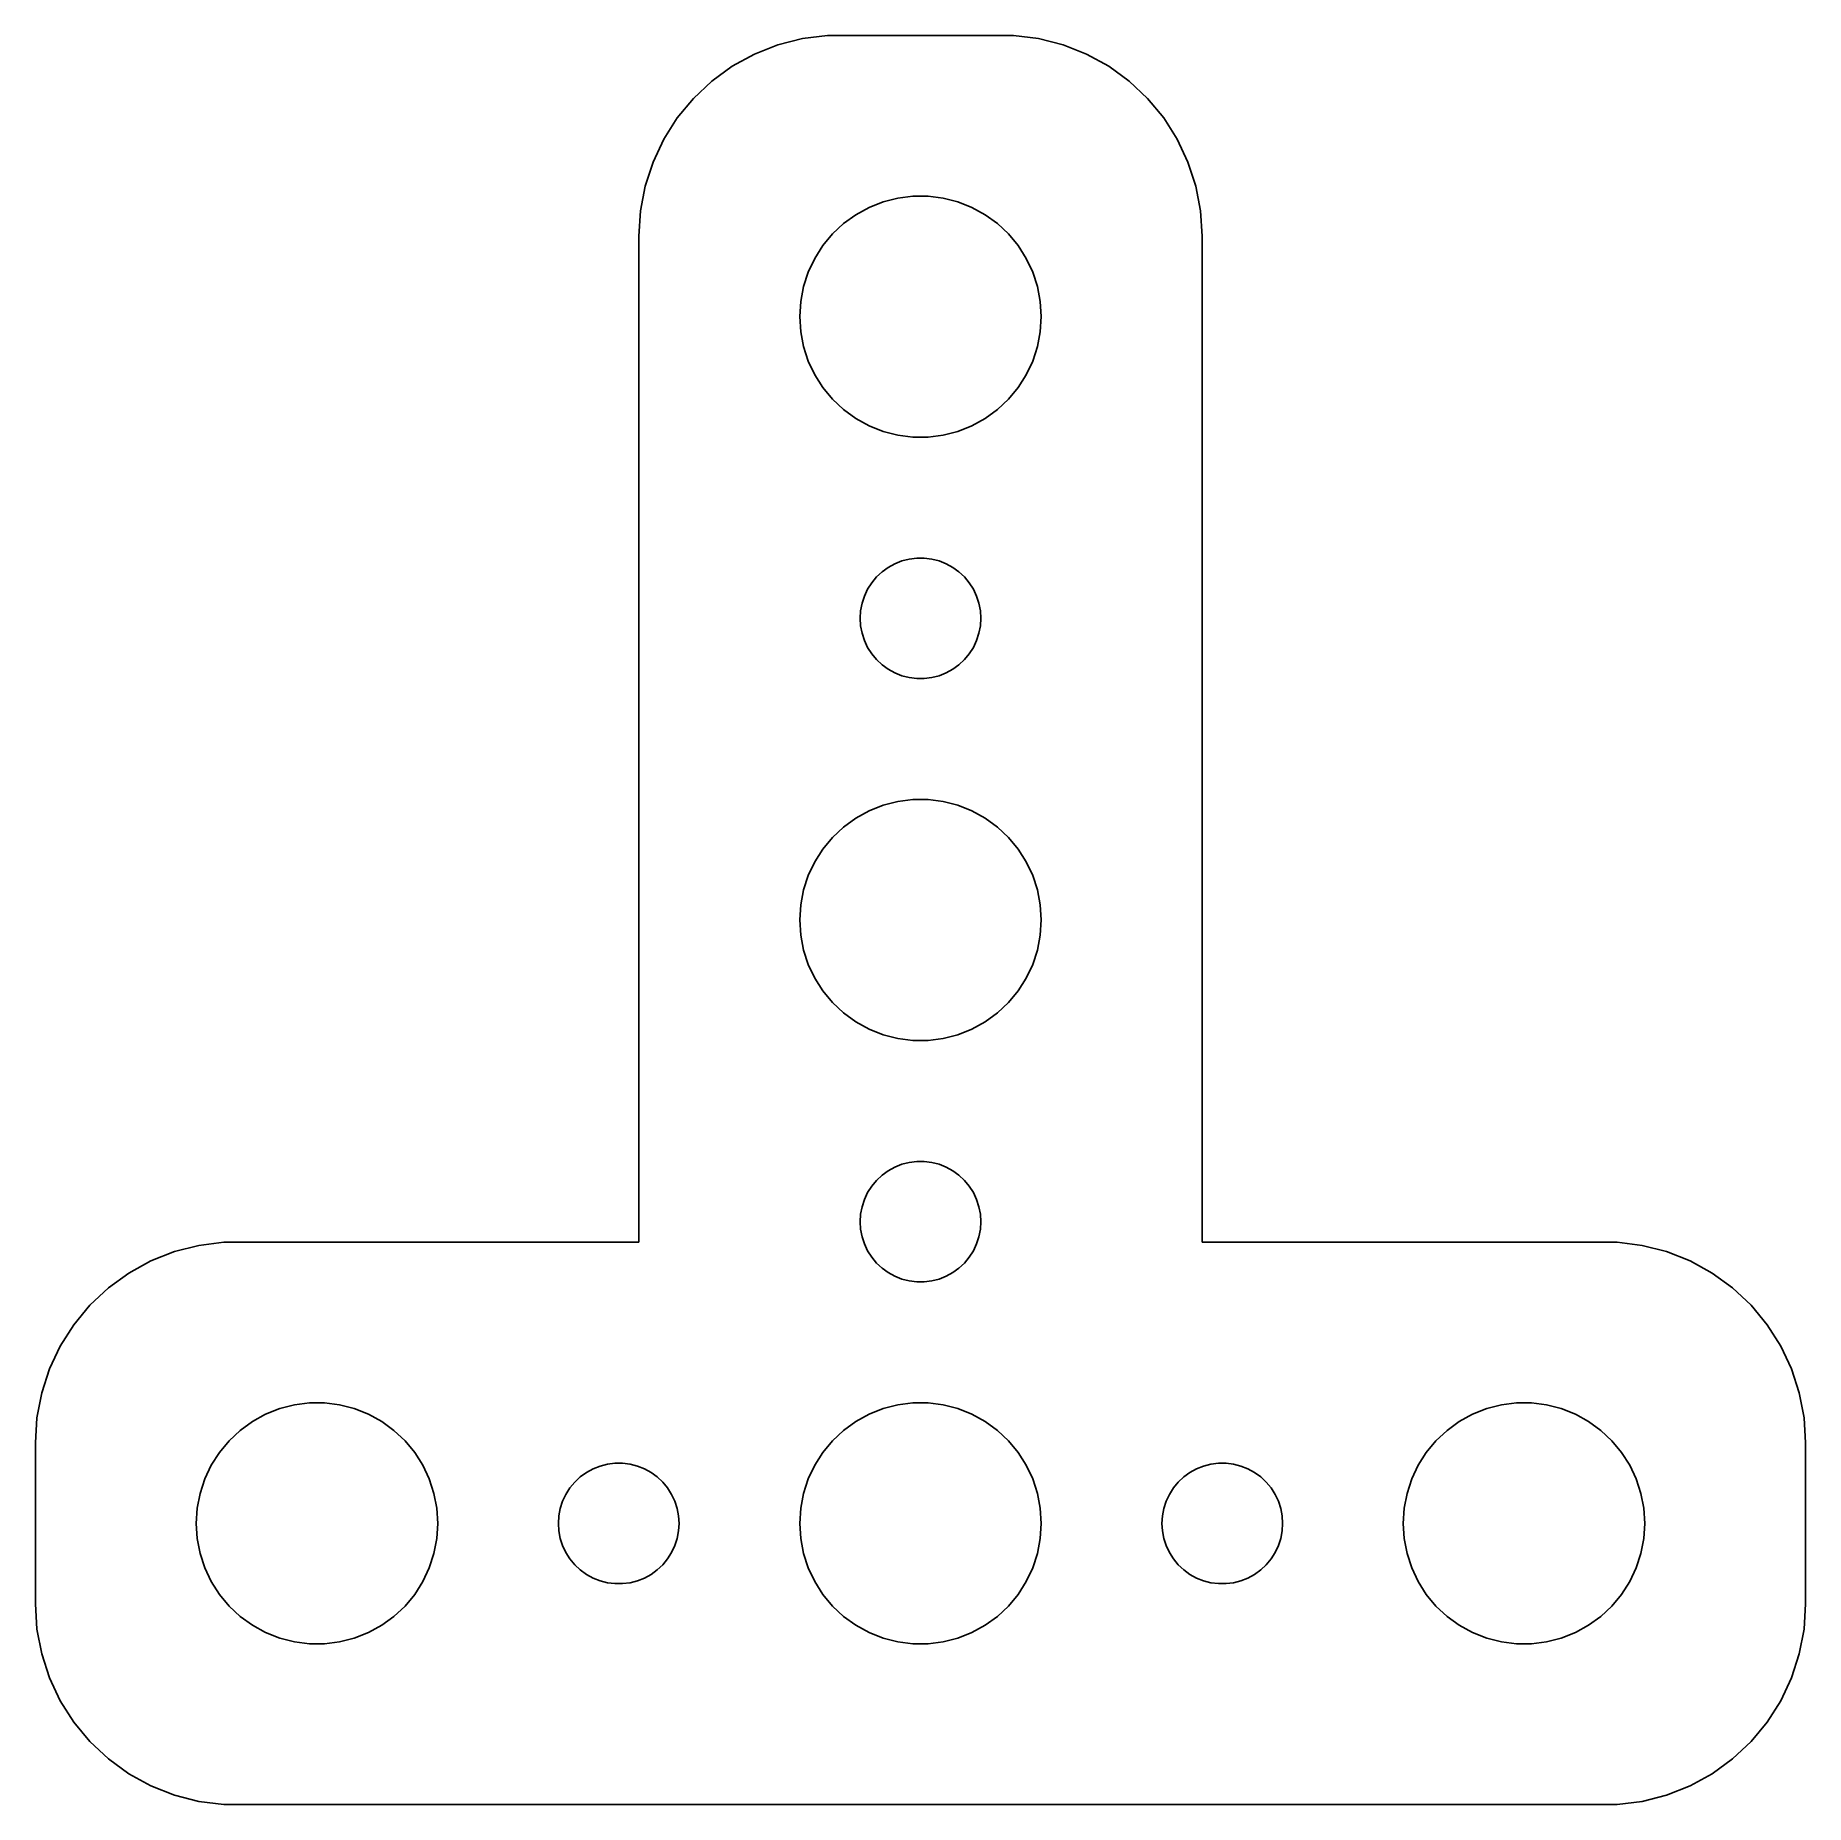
# Model space of a CAD drawing. Header units: metres. Extents: x -22 to 22, y -7 to 37.
import ezdxf

# ---------------------------------------------------------------- set-up
doc = ezdxf.new("R2010")
doc.units = ezdxf.units.M

msp = doc.modelspace()

# ---------------------------------------------------------------- linework, layer by layer
for p, q in [((-2.31395, 36.9901), (-2.9369, 36.9114)), ((2.31395, 36.9901), (-2.31395, 36.9901)), ((2.9369, 36.9114), (2.31395, 36.9901)), ((-4.12889, 36.5241), (-4.67912, 36.2216)), ((-3.54507, 36.7553), (-4.12889, 36.5241)), ((-2.9369, 36.9114), (-3.54507, 36.7553)), ((3.54507, 36.7553), (2.9369, 36.9114)), ((4.12889, 36.5241), (3.54507, 36.7553)), ((4.67912, 36.2216), (4.12889, 36.5241)), ((-4.67912, 36.2216), (-5.18712, 35.8526)), ((5.18712, 35.8526), (4.67912, 36.2216)), ((-5.18712, 35.8526), (-5.64484, 35.4227)), ((5.64484, 35.4227), (5.18712, 35.8526)), ((-5.64484, 35.4227), (-6.04507, 34.9389)), ((6.04507, 34.9389), (5.64484, 35.4227)), ((-6.04507, 34.9389), (-6.38153, 34.4088)), ((6.38153, 34.4088), (6.04507, 34.9389)), ((-6.38153, 34.4088), (-6.64888, 33.8406)), ((6.64888, 33.8406), (6.38153, 34.4088)), ((-6.64888, 33.8406), (-6.84291, 33.2434)), ((6.84291, 33.2434), (6.64888, 33.8406)), ((-6.84291, 33.2434), (-6.96057, 32.6267)), ((6.96057, 32.6267), (6.84291, 33.2434)), ((-6.96057, 32.6267), (-7, 32)), ((-1.60747, 32.533), (-1.27733, 32.7145)), ((-1.27733, 32.7145), (-0.927048, 32.8532)), ((-0.927048, 32.8532), (-0.562134, 32.9469)), ((-0.562134, 32.9469), (-0.18837, 32.9941)), ((-0.18837, 32.9941), (0.18837, 32.9941)), ((0.18837, 32.9941), (0.562134, 32.9469)), ((0.562134, 32.9469), (0.927048, 32.8532)), ((0.927048, 32.8532), (1.27733, 32.7145)), ((1.27733, 32.7145), (1.60747, 32.533)), ((7, 32), (6.96057, 32.6267)), ((-2.1869, 32.0536), (-1.91226, 32.3115)), ((-1.91226, 32.3115), (-1.60747, 32.533)), ((1.60747, 32.533), (1.91226, 32.3115)), ((1.91226, 32.3115), (2.1869, 32.0536)), ((-7, 32), (-7, 6.99013)), ((-2.62891, 31.4453), (-2.42705, 31.7634)), ((-2.42705, 31.7634), (-2.1869, 32.0536)), ((2.1869, 32.0536), (2.42705, 31.7634)), ((2.42705, 31.7634), (2.62891, 31.4453)), ((7, 6.99013), (7, 32)), ((-2.78932, 31.1044), (-2.62891, 31.4453)), ((2.62891, 31.4453), (2.78932, 31.1044)), ((-2.90575, 30.7461), (-2.78932, 31.1044)), ((2.78932, 31.1044), (2.90575, 30.7461)), ((-3, 30), (-2.97633, 30.376)), ((-2.97633, 30.376), (-2.90575, 30.7461)), ((2.90575, 30.7461), (2.97633, 30.376)), ((2.97633, 30.376), (3, 30)), ((-2.97633, 29.624), (-3, 30)), ((3, 30), (2.97633, 29.624)), ((-2.90575, 29.2539), (-2.97633, 29.624)), ((2.97633, 29.624), (2.90575, 29.2539)), ((-2.78932, 28.8956), (-2.90575, 29.2539)), ((2.90575, 29.2539), (2.78932, 28.8956)), ((-2.62891, 28.5547), (-2.78932, 28.8956)), ((2.78932, 28.8956), (2.62891, 28.5547)), ((-2.42705, 28.2366), (-2.62891, 28.5547)), ((-2.1869, 27.9464), (-2.42705, 28.2366)), ((2.42705, 28.2366), (2.1869, 27.9464)), ((2.62891, 28.5547), (2.42705, 28.2366)), ((-1.91226, 27.6884), (-2.1869, 27.9464)), ((2.1869, 27.9464), (1.91226, 27.6884)), ((-1.60747, 27.467), (-1.91226, 27.6884)), ((-1.27733, 27.2855), (-1.60747, 27.467)), ((-0.927048, 27.1468), (-1.27733, 27.2855)), ((1.27733, 27.2855), (0.927048, 27.1468)), ((1.60747, 27.467), (1.27733, 27.2855)), ((1.91226, 27.6884), (1.60747, 27.467)), ((-0.562134, 27.0531), (-0.927048, 27.1468)), ((-0.18837, 27.0059), (-0.562134, 27.0531)), ((0.18837, 27.0059), (-0.18837, 27.0059)), ((0.562134, 27.0531), (0.18837, 27.0059)), ((0.927048, 27.1468), (0.562134, 27.0531)), ((-0.956131, 23.6558), (-0.803726, 23.7665)), ((-0.803726, 23.7665), (-0.638657, 23.8572)), ((-0.638657, 23.8572), (-0.463516, 23.9266)), ((-0.463516, 23.9266), (-0.281067, 23.9734)), ((-0.281067, 23.9734), (-0.094177, 23.997)), ((-0.094177, 23.997), (0.094177, 23.997)), ((0.094177, 23.997), (0.281067, 23.9734)), ((0.281067, 23.9734), (0.463516, 23.9266)), ((0.463516, 23.9266), (0.638657, 23.8572)), ((0.638657, 23.8572), (0.803726, 23.7665)), ((0.803726, 23.7665), (0.956131, 23.6558)), ((-1.31445, 23.2226), (-1.21352, 23.3817)), ((-1.21352, 23.3817), (-1.09344, 23.5268)), ((-1.09344, 23.5268), (-0.956131, 23.6558)), ((0.956131, 23.6558), (1.09344, 23.5268)), ((1.09344, 23.5268), (1.21352, 23.3817)), ((1.21352, 23.3817), (1.31445, 23.2226)), ((-1.45287, 22.873), (-1.39465, 23.0522)), ((-1.39465, 23.0522), (-1.31445, 23.2226)), ((1.31445, 23.2226), (1.39465, 23.0522)), ((1.39465, 23.0522), (1.45287, 22.873)), ((-1.5, 22.5), (-1.48816, 22.688)), ((-1.48816, 22.312), (-1.5, 22.5)), ((-1.48816, 22.688), (-1.45287, 22.873)), ((1.45287, 22.873), (1.48816, 22.688)), ((1.48816, 22.688), (1.5, 22.5)), ((1.5, 22.5), (1.48816, 22.312)), ((-1.45287, 22.127), (-1.48816, 22.312)), ((-1.39465, 21.9478), (-1.45287, 22.127)), ((1.45287, 22.127), (1.39465, 21.9478)), ((1.48816, 22.312), (1.45287, 22.127)), ((-1.31445, 21.7774), (-1.39465, 21.9478)), ((-1.21352, 21.6183), (-1.31445, 21.7774)), ((-1.09344, 21.4732), (-1.21352, 21.6183)), ((1.21352, 21.6183), (1.09344, 21.4732)), ((1.31445, 21.7774), (1.21352, 21.6183)), ((1.39465, 21.9478), (1.31445, 21.7774)), ((-0.956131, 21.3442), (-1.09344, 21.4732)), ((-0.803726, 21.2335), (-0.956131, 21.3442)), ((-0.638657, 21.1427), (-0.803726, 21.2335)), ((-0.463516, 21.0734), (-0.638657, 21.1427)), ((0.638657, 21.1427), (0.463516, 21.0734)), ((0.803726, 21.2335), (0.638657, 21.1427)), ((0.956131, 21.3442), (0.803726, 21.2335)), ((1.09344, 21.4732), (0.956131, 21.3442)), ((-0.281067, 21.0266), (-0.463516, 21.0734)), ((-0.094177, 21.003), (-0.281067, 21.0266)), ((0.094177, 21.003), (-0.094177, 21.003)), ((0.281067, 21.0266), (0.094177, 21.003)), ((0.463516, 21.0734), (0.281067, 21.0266)), ((-1.60747, 17.533), (-1.27733, 17.7145)), ((-1.27733, 17.7145), (-0.927048, 17.8532)), ((-0.927048, 17.8532), (-0.562134, 17.9469)), ((-0.562134, 17.9469), (-0.18837, 17.9941)), ((-0.18837, 17.9941), (0.18837, 17.9941)), ((0.18837, 17.9941), (0.562134, 17.9469)), ((0.562134, 17.9469), (0.927048, 17.8532)), ((0.927048, 17.8532), (1.27733, 17.7145)), ((1.27733, 17.7145), (1.60747, 17.533)), ((-2.1869, 17.0536), (-1.91226, 17.3115)), ((-1.91226, 17.3115), (-1.60747, 17.533)), ((1.60747, 17.533), (1.91226, 17.3115)), ((1.91226, 17.3115), (2.1869, 17.0536)), ((-2.62891, 16.4453), (-2.42705, 16.7634)), ((-2.42705, 16.7634), (-2.1869, 17.0536)), ((2.1869, 17.0536), (2.42705, 16.7634)), ((2.42705, 16.7634), (2.62891, 16.4453)), ((-2.78932, 16.1044), (-2.62891, 16.4453)), ((2.62891, 16.4453), (2.78932, 16.1044)), ((-2.90575, 15.7461), (-2.78932, 16.1044)), ((2.78932, 16.1044), (2.90575, 15.7461)), ((-2.97633, 15.376), (-2.90575, 15.7461)), ((2.90575, 15.7461), (2.97633, 15.376)), ((-3, 15), (-2.97633, 15.376)), ((-2.97633, 14.624), (-3, 15)), ((2.97633, 15.376), (3, 15)), ((3, 15), (2.97633, 14.624)), ((-2.90575, 14.2539), (-2.97633, 14.624)), ((2.97633, 14.624), (2.90575, 14.2539)), ((-2.78932, 13.8956), (-2.90575, 14.2539)), ((2.90575, 14.2539), (2.78932, 13.8956)), ((-2.62891, 13.5547), (-2.78932, 13.8956)), ((2.78932, 13.8956), (2.62891, 13.5547)), ((-2.42705, 13.2366), (-2.62891, 13.5547)), ((-2.1869, 12.9464), (-2.42705, 13.2366)), ((2.42705, 13.2366), (2.1869, 12.9464)), ((2.62891, 13.5547), (2.42705, 13.2366)), ((-1.91226, 12.6884), (-2.1869, 12.9464)), ((2.1869, 12.9464), (1.91226, 12.6884)), ((-1.60747, 12.467), (-1.91226, 12.6884)), ((-1.27733, 12.2855), (-1.60747, 12.467)), ((1.60747, 12.467), (1.27733, 12.2855)), ((1.91226, 12.6884), (1.60747, 12.467)), ((-0.927048, 12.1468), (-1.27733, 12.2855)), ((-0.562134, 12.0531), (-0.927048, 12.1468)), ((-0.18837, 12.0059), (-0.562134, 12.0531)), ((0.18837, 12.0059), (-0.18837, 12.0059)), ((0.562134, 12.0531), (0.18837, 12.0059)), ((0.927048, 12.1468), (0.562134, 12.0531)), ((1.27733, 12.2855), (0.927048, 12.1468)), ((-0.803726, 8.76648), (-0.638657, 8.85724)), ((-0.638657, 8.85724), (-0.463516, 8.92657)), ((-0.463516, 8.92657), (-0.281067, 8.97342)), ((-0.281067, 8.97342), (-0.094177, 8.99704)), ((-0.094177, 8.99704), (0.094177, 8.99704)), ((0.094177, 8.99704), (0.281067, 8.97342)), ((0.281067, 8.97342), (0.463516, 8.92657)), ((0.463516, 8.92657), (0.638657, 8.85724)), ((0.638657, 8.85724), (0.803726, 8.76648)), ((-1.31445, 8.22263), (-1.21352, 8.38167)), ((-1.21352, 8.38167), (-1.09344, 8.52681)), ((-1.09344, 8.52681), (-0.956131, 8.65576)), ((-0.956131, 8.65576), (-0.803726, 8.76648)), ((0.803726, 8.76648), (0.956131, 8.65576)), ((0.956131, 8.65576), (1.09344, 8.52681)), ((1.09344, 8.52681), (1.21352, 8.38167)), ((1.21352, 8.38167), (1.31445, 8.22263)), ((-1.45287, 7.87303), (-1.39465, 8.05219)), ((-1.39465, 8.05219), (-1.31445, 8.22263)), ((1.31445, 8.22263), (1.39465, 8.05219)), ((1.39465, 8.05219), (1.45287, 7.87303)), ((-1.5, 7.5), (-1.48816, 7.68799)), ((-1.48816, 7.312), (-1.5, 7.5)), ((-1.48816, 7.68799), (-1.45287, 7.87303)), ((1.45287, 7.87303), (1.48816, 7.68799)), ((1.48816, 7.68799), (1.5, 7.5)), ((1.5, 7.5), (1.48816, 7.312)), ((-1.45287, 7.12695), (-1.48816, 7.312)), ((-1.39465, 6.9478), (-1.45287, 7.12695)), ((1.45287, 7.12695), (1.39465, 6.9478)), ((1.48816, 7.312), (1.45287, 7.12695)), ((-18.5451, 6.75528), (-19.1289, 6.52412)), ((-17.9369, 6.91142), (-18.5451, 6.75528)), ((-17.3139, 6.99013), (-17.9369, 6.91142)), ((-7, 6.99013), (-17.3139, 6.99013)), ((-1.31445, 6.77736), (-1.39465, 6.9478)), ((-1.21352, 6.61832), (-1.31445, 6.77736)), ((-1.09344, 6.47318), (-1.21352, 6.61832)), ((1.21352, 6.61832), (1.09344, 6.47318)), ((1.31445, 6.77736), (1.21352, 6.61832)), ((1.39465, 6.9478), (1.31445, 6.77736)), ((17.3139, 6.99013), (7, 6.99013)), ((17.9369, 6.91142), (17.3139, 6.99013)), ((18.5451, 6.75528), (17.9369, 6.91142)), ((19.1289, 6.52412), (18.5451, 6.75528)), ((-19.6791, 6.22163), (-20.1871, 5.85255)), ((-19.1289, 6.52412), (-19.6791, 6.22163)), ((-0.956131, 6.34422), (-1.09344, 6.47318)), ((-0.803726, 6.23351), (-0.956131, 6.34422)), ((-0.638657, 6.14275), (-0.803726, 6.23351)), ((0.803726, 6.23351), (0.638657, 6.14275)), ((0.956131, 6.34422), (0.803726, 6.23351)), ((1.09344, 6.47318), (0.956131, 6.34422)), ((19.6791, 6.22163), (19.1289, 6.52412)), ((20.1871, 5.85255), (19.6791, 6.22163)), ((-20.1871, 5.85255), (-20.6448, 5.42273)), ((-0.463516, 6.07341), (-0.638657, 6.14275)), ((-0.281067, 6.02657), (-0.463516, 6.07341)), ((-0.094177, 6.00294), (-0.281067, 6.02657)), ((0.094177, 6.00294), (-0.094177, 6.00294)), ((0.281067, 6.02657), (0.094177, 6.00294)), ((0.463516, 6.07341), (0.281067, 6.02657)), ((0.638657, 6.14275), (0.463516, 6.07341)), ((20.6448, 5.42273), (20.1871, 5.85255)), ((-20.6448, 5.42273), (-21.0451, 4.93892)), ((21.0451, 4.93892), (20.6448, 5.42273)), ((-21.0451, 4.93892), (-21.3815, 4.40877)), ((21.3815, 4.40877), (21.0451, 4.93892)), ((-21.3815, 4.40877), (-21.6489, 3.84062)), ((21.6489, 3.84062), (21.3815, 4.40877)), ((-21.6489, 3.84062), (-21.8429, 3.24344)), ((21.8429, 3.24344), (21.6489, 3.84062)), ((-21.8429, 3.24344), (-21.9606, 2.62666)), ((21.9606, 2.62666), (21.8429, 3.24344)), ((-16.6075, 2.53297), (-16.2773, 2.71448)), ((-16.2773, 2.71448), (-15.927, 2.85316)), ((-15.927, 2.85316), (-15.5621, 2.94685)), ((-15.5621, 2.94685), (-15.1884, 2.99408)), ((-15.1884, 2.99408), (-14.8116, 2.99408)), ((-14.8116, 2.99408), (-14.4379, 2.94685)), ((-14.4379, 2.94685), (-14.0729, 2.85316)), ((-14.0729, 2.85316), (-13.7227, 2.71448)), ((-13.7227, 2.71448), (-13.3925, 2.53297)), ((-1.60747, 2.53297), (-1.27733, 2.71448)), ((-1.27733, 2.71448), (-0.927048, 2.85316)), ((-0.927048, 2.85316), (-0.562134, 2.94685)), ((-0.562134, 2.94685), (-0.18837, 2.99408)), ((-0.18837, 2.99408), (0.18837, 2.99408)), ((0.18837, 2.99408), (0.562134, 2.94685)), ((0.562134, 2.94685), (0.927048, 2.85316)), ((0.927048, 2.85316), (1.27733, 2.71448)), ((1.27733, 2.71448), (1.60747, 2.53297)), ((13.3925, 2.53297), (13.7227, 2.71448)), ((13.7227, 2.71448), (14.0729, 2.85316)), ((14.0729, 2.85316), (14.4379, 2.94685)), ((14.4379, 2.94685), (14.8116, 2.99408)), ((14.8116, 2.99408), (15.1884, 2.99408)), ((15.1884, 2.99408), (15.5621, 2.94685)), ((15.5621, 2.94685), (15.927, 2.85316)), ((15.927, 2.85316), (16.2773, 2.71448)), ((16.2773, 2.71448), (16.6075, 2.53297)), ((-21.9606, 2.62666), (-22, 2)), ((-17.1869, 2.05363), (-16.9123, 2.31154)), ((-16.9123, 2.31154), (-16.6075, 2.53297)), ((-13.3925, 2.53297), (-13.0877, 2.31154)), ((-13.0877, 2.31154), (-12.8131, 2.05363)), ((-2.1869, 2.05363), (-1.91226, 2.31154)), ((-1.91226, 2.31154), (-1.60747, 2.53297)), ((1.60747, 2.53297), (1.91226, 2.31154)), ((1.91226, 2.31154), (2.1869, 2.05363)), ((12.8131, 2.05363), (13.0877, 2.31154)), ((13.0877, 2.31154), (13.3925, 2.53297)), ((16.6075, 2.53297), (16.9123, 2.31154)), ((16.9123, 2.31154), (17.1869, 2.05363)), ((22, 2), (21.9606, 2.62666)), ((-22, 2), (-22, -2)), ((-17.6289, 1.44525), (-17.427, 1.76335)), ((-17.427, 1.76335), (-17.1869, 2.05363)), ((-12.8131, 2.05363), (-12.5729, 1.76335)), ((-12.5729, 1.76335), (-12.3711, 1.44525)), ((-2.62891, 1.44525), (-2.42705, 1.76335)), ((-2.42705, 1.76335), (-2.1869, 2.05363)), ((2.1869, 2.05363), (2.42705, 1.76335)), ((2.42705, 1.76335), (2.62891, 1.44525)), ((12.3711, 1.44525), (12.5729, 1.76335)), ((12.5729, 1.76335), (12.8131, 2.05363)), ((17.1869, 2.05363), (17.427, 1.76335)), ((17.427, 1.76335), (17.6289, 1.44525)), ((22, -2), (22, 2)), ((-17.7893, 1.10437), (-17.6289, 1.44525)), ((-12.3711, 1.44525), (-12.2107, 1.10437)), ((-8.30373, 1.26648), (-8.13866, 1.35724)), ((-8.13866, 1.35724), (-7.96352, 1.42657)), ((-7.96352, 1.42657), (-7.78107, 1.47342)), ((-7.78107, 1.47342), (-7.59418, 1.49704)), ((-7.59418, 1.49704), (-7.40581, 1.49704)), ((-7.40581, 1.49704), (-7.21892, 1.47342)), ((-7.21892, 1.47342), (-7.03647, 1.42657)), ((-7.03647, 1.42657), (-6.86133, 1.35724)), ((-6.86133, 1.35724), (-6.69626, 1.26648)), ((-2.78932, 1.10437), (-2.62891, 1.44525)), ((2.62891, 1.44525), (2.78932, 1.10437)), ((6.69626, 1.26648), (6.86133, 1.35724)), ((6.86133, 1.35724), (7.03647, 1.42657)), ((7.03647, 1.42657), (7.21892, 1.47342)), ((7.21892, 1.47342), (7.40581, 1.49704)), ((7.40581, 1.49704), (7.59418, 1.49704)), ((7.59418, 1.49704), (7.78107, 1.47342)), ((7.78107, 1.47342), (7.96352, 1.42657)), ((7.96352, 1.42657), (8.13866, 1.35724)), ((8.13866, 1.35724), (8.30373, 1.26648)), ((12.2107, 1.10437), (12.3711, 1.44525)), ((17.6289, 1.44525), (17.7893, 1.10437)), ((-17.9057, 0.746063), (-17.7893, 1.10437)), ((-12.2107, 1.10437), (-12.0942, 0.746063)), ((-8.81445, 0.722626), (-8.71352, 0.881668)), ((-8.71352, 0.881668), (-8.59344, 1.02681)), ((-8.59344, 1.02681), (-8.45613, 1.15576)), ((-8.45613, 1.15576), (-8.30373, 1.26648)), ((-6.69626, 1.26648), (-6.54385, 1.15576)), ((-6.54385, 1.15576), (-6.40654, 1.02681)), ((-6.40654, 1.02681), (-6.28647, 0.881668)), ((-6.28647, 0.881668), (-6.18553, 0.722626)), ((-2.90575, 0.746063), (-2.78932, 1.10437)), ((2.78932, 1.10437), (2.90575, 0.746063)), ((6.18553, 0.722626), (6.28647, 0.881668)), ((6.28647, 0.881668), (6.40654, 1.02681)), ((6.40654, 1.02681), (6.54385, 1.15576)), ((6.54385, 1.15576), (6.69626, 1.26648)), ((8.30373, 1.26648), (8.45613, 1.15576)), ((8.45613, 1.15576), (8.59344, 1.02681)), ((8.59344, 1.02681), (8.71352, 0.881668)), ((8.71352, 0.881668), (8.81445, 0.722626)), ((12.0942, 0.746063), (12.2107, 1.10437)), ((17.7893, 1.10437), (17.9057, 0.746063)), ((-17.9763, 0.375992), (-17.9057, 0.746063)), ((-12.0942, 0.746063), (-12.0237, 0.375992)), ((-8.95287, 0.373032), (-8.89465, 0.552185)), ((-8.89465, 0.552185), (-8.81445, 0.722626)), ((-6.18553, 0.722626), (-6.10533, 0.552185)), ((-6.10533, 0.552185), (-6.04712, 0.373032)), ((-2.97633, 0.375992), (-2.90575, 0.746063)), ((2.90575, 0.746063), (2.97633, 0.375992)), ((6.04712, 0.373032), (6.10533, 0.552185)), ((6.10533, 0.552185), (6.18553, 0.722626)), ((8.81445, 0.722626), (8.89465, 0.552185)), ((8.89465, 0.552185), (8.95287, 0.373032)), ((12.0237, 0.375992), (12.0942, 0.746063)), ((17.9057, 0.746063), (17.9763, 0.375992)), ((-18, 0), (-17.9763, 0.375992)), ((-17.9763, -0.375992), (-18, 0)), ((-12.0237, 0.375992), (-12, 0)), ((-12, 0), (-12.0237, -0.375992)), ((-9, 0), (-8.98816, 0.187988)), ((-8.98816, -0.187988), (-9, 0)), ((-8.98816, 0.187988), (-8.95287, 0.373032)), ((-6.04712, 0.373032), (-6.01183, 0.187988)), ((-6.01183, 0.187988), (-6, 0)), ((-6, 0), (-6.01183, -0.187988)), ((-3, 0), (-2.97633, 0.375992)), ((-2.97633, -0.375992), (-3, 0)), ((2.97633, 0.375992), (3, 0)), ((3, 0), (2.97633, -0.375992)), ((6, 0), (6.01183, 0.187988)), ((6.01183, -0.187988), (6, 0)), ((6.01183, 0.187988), (6.04712, 0.373032)), ((8.95287, 0.373032), (8.98816, 0.187988)), ((8.98816, 0.187988), (9, 0)), ((9, 0), (8.98816, -0.187988)), ((12, 0), (12.0237, 0.375992)), ((12.0237, -0.375992), (12, 0)), ((17.9763, 0.375992), (18, 0)), ((18, 0), (17.9763, -0.375992)), ((-17.9057, -0.746063), (-17.9763, -0.375992)), ((-12.0237, -0.375992), (-12.0942, -0.746063)), ((-8.95287, -0.373032), (-8.98816, -0.187988)), ((-8.89465, -0.552185), (-8.95287, -0.373032)), ((-6.04712, -0.373032), (-6.10533, -0.552185)), ((-6.01183, -0.187988), (-6.04712, -0.373032)), ((-2.90575, -0.746063), (-2.97633, -0.375992)), ((2.97633, -0.375992), (2.90575, -0.746063)), ((6.04712, -0.373032), (6.01183, -0.187988)), ((6.10533, -0.552185), (6.04712, -0.373032)), ((8.95287, -0.373032), (8.89465, -0.552185)), ((8.98816, -0.187988), (8.95287, -0.373032)), ((12.0942, -0.746063), (12.0237, -0.375992)), ((17.9763, -0.375992), (17.9057, -0.746063)), ((-17.7893, -1.10437), (-17.9057, -0.746063)), ((-12.0942, -0.746063), (-12.2107, -1.10437)), ((-8.81445, -0.722626), (-8.89465, -0.552185)), ((-8.71352, -0.881668), (-8.81445, -0.722626)), ((-6.18553, -0.722626), (-6.28647, -0.881668)), ((-6.10533, -0.552185), (-6.18553, -0.722626)), ((-2.78932, -1.10437), (-2.90575, -0.746063)), ((2.90575, -0.746063), (2.78932, -1.10437)), ((6.18553, -0.722626), (6.10533, -0.552185)), ((6.28647, -0.881668), (6.18553, -0.722626)), ((8.81445, -0.722626), (8.71352, -0.881668)), ((8.89465, -0.552185), (8.81445, -0.722626)), ((12.2107, -1.10437), (12.0942, -0.746063)), ((17.9057, -0.746063), (17.7893, -1.10437)), ((-17.6289, -1.44525), (-17.7893, -1.10437)), ((-12.2107, -1.10437), (-12.3711, -1.44525)), ((-8.59344, -1.02681), (-8.71352, -0.881668)), ((-8.45613, -1.15576), (-8.59344, -1.02681)), ((-8.30373, -1.26648), (-8.45613, -1.15576)), ((-8.13866, -1.35724), (-8.30373, -1.26648)), ((-6.69626, -1.26648), (-6.86133, -1.35724)), ((-6.54385, -1.15576), (-6.69626, -1.26648)), ((-6.40654, -1.02681), (-6.54385, -1.15576)), ((-6.28647, -0.881668), (-6.40654, -1.02681)), ((-2.62891, -1.44525), (-2.78932, -1.10437)), ((2.78932, -1.10437), (2.62891, -1.44525)), ((6.40654, -1.02681), (6.28647, -0.881668)), ((6.54385, -1.15576), (6.40654, -1.02681)), ((6.69626, -1.26648), (6.54385, -1.15576)), ((6.86133, -1.35724), (6.69626, -1.26648)), ((8.30373, -1.26648), (8.13866, -1.35724)), ((8.45613, -1.15576), (8.30373, -1.26648)), ((8.59344, -1.02681), (8.45613, -1.15576)), ((8.71352, -0.881668), (8.59344, -1.02681)), ((12.3711, -1.44525), (12.2107, -1.10437)), ((17.7893, -1.10437), (17.6289, -1.44525)), ((-17.427, -1.76335), (-17.6289, -1.44525)), ((-12.3711, -1.44525), (-12.5729, -1.76335)), ((-7.96352, -1.42657), (-8.13866, -1.35724)), ((-7.78107, -1.47342), (-7.96352, -1.42657)), ((-7.59418, -1.49704), (-7.78107, -1.47342)), ((-7.40581, -1.49704), (-7.59418, -1.49704)), ((-7.21892, -1.47342), (-7.40581, -1.49704)), ((-7.03647, -1.42657), (-7.21892, -1.47342)), ((-6.86133, -1.35724), (-7.03647, -1.42657)), ((-2.42705, -1.76335), (-2.62891, -1.44525)), ((2.62891, -1.44525), (2.42705, -1.76335)), ((7.03647, -1.42657), (6.86133, -1.35724)), ((7.21892, -1.47342), (7.03647, -1.42657)), ((7.40581, -1.49704), (7.21892, -1.47342)), ((7.59418, -1.49704), (7.40581, -1.49704)), ((7.78107, -1.47342), (7.59418, -1.49704)), ((7.96352, -1.42657), (7.78107, -1.47342)), ((8.13866, -1.35724), (7.96352, -1.42657)), ((12.5729, -1.76335), (12.3711, -1.44525)), ((17.6289, -1.44525), (17.427, -1.76335)), ((-22, -2), (-21.9606, -2.62666)), ((-17.1869, -2.05363), (-17.427, -1.76335)), ((-16.9123, -2.31154), (-17.1869, -2.05363)), ((-12.8131, -2.05363), (-13.0877, -2.31154)), ((-12.5729, -1.76335), (-12.8131, -2.05363)), ((-2.1869, -2.05363), (-2.42705, -1.76335)), ((-1.91226, -2.31154), (-2.1869, -2.05363)), ((2.1869, -2.05363), (1.91226, -2.31154)), ((2.42705, -1.76335), (2.1869, -2.05363)), ((12.8131, -2.05363), (12.5729, -1.76335)), ((13.0877, -2.31154), (12.8131, -2.05363)), ((17.1869, -2.05363), (16.9123, -2.31154)), ((17.427, -1.76335), (17.1869, -2.05363)), ((21.9606, -2.62666), (22, -2)), ((-21.9606, -2.62666), (-21.8429, -3.24344)), ((-16.6075, -2.53297), (-16.9123, -2.31154)), ((-16.2773, -2.71448), (-16.6075, -2.53297)), ((-13.3925, -2.53297), (-13.7227, -2.71448)), ((-13.0877, -2.31154), (-13.3925, -2.53297)), ((-1.60747, -2.53297), (-1.91226, -2.31154)), ((-1.27733, -2.71448), (-1.60747, -2.53297)), ((1.60747, -2.53297), (1.27733, -2.71448)), ((1.91226, -2.31154), (1.60747, -2.53297)), ((13.3925, -2.53297), (13.0877, -2.31154)), ((13.7227, -2.71448), (13.3925, -2.53297)), ((16.6075, -2.53297), (16.2773, -2.71448)), ((16.9123, -2.31154), (16.6075, -2.53297)), ((21.8429, -3.24344), (21.9606, -2.62666)), ((-15.927, -2.85316), (-16.2773, -2.71448)), ((-15.5621, -2.94685), (-15.927, -2.85316)), ((-15.1884, -2.99408), (-15.5621, -2.94685)), ((-14.8116, -2.99408), (-15.1884, -2.99408)), ((-14.4379, -2.94685), (-14.8116, -2.99408)), ((-14.0729, -2.85316), (-14.4379, -2.94685)), ((-13.7227, -2.71448), (-14.0729, -2.85316)), ((-0.927048, -2.85316), (-1.27733, -2.71448)), ((-0.562134, -2.94685), (-0.927048, -2.85316)), ((-0.18837, -2.99408), (-0.562134, -2.94685)), ((0.18837, -2.99408), (-0.18837, -2.99408)), ((0.562134, -2.94685), (0.18837, -2.99408)), ((0.927048, -2.85316), (0.562134, -2.94685)), ((1.27733, -2.71448), (0.927048, -2.85316)), ((14.0729, -2.85316), (13.7227, -2.71448)), ((14.4379, -2.94685), (14.0729, -2.85316)), ((14.8116, -2.99408), (14.4379, -2.94685)), ((15.1884, -2.99408), (14.8116, -2.99408)), ((15.5621, -2.94685), (15.1884, -2.99408)), ((15.927, -2.85316), (15.5621, -2.94685)), ((16.2773, -2.71448), (15.927, -2.85316)), ((-21.8429, -3.24344), (-21.6489, -3.84062)), ((21.6489, -3.84062), (21.8429, -3.24344)), ((-21.6489, -3.84062), (-21.3815, -4.40877)), ((21.3815, -4.40877), (21.6489, -3.84062)), ((-21.3815, -4.40877), (-21.0451, -4.93892)), ((21.0451, -4.93892), (21.3815, -4.40877)), ((-21.0451, -4.93892), (-20.6448, -5.42273)), ((20.6448, -5.42273), (21.0451, -4.93892)), ((-20.6448, -5.42273), (-20.1871, -5.85255)), ((20.1871, -5.85255), (20.6448, -5.42273)), ((-20.1871, -5.85255), (-19.6791, -6.22163)), ((19.6791, -6.22163), (20.1871, -5.85255)), ((-19.6791, -6.22163), (-19.1289, -6.52412)), ((-19.1289, -6.52412), (-18.5451, -6.75528)), ((18.5451, -6.75528), (19.1289, -6.52412)), ((19.1289, -6.52412), (19.6791, -6.22163)), ((-18.5451, -6.75528), (-17.9369, -6.91142)), ((-17.9369, -6.91142), (-17.3139, -6.99013)), ((-17.3139, -6.99013), (17.3139, -6.99013)), ((17.3139, -6.99013), (17.9369, -6.91142)), ((17.9369, -6.91142), (18.5451, -6.75528))]:
    msp.add_line(p, q)

doc.saveas('drawing.dxf')
